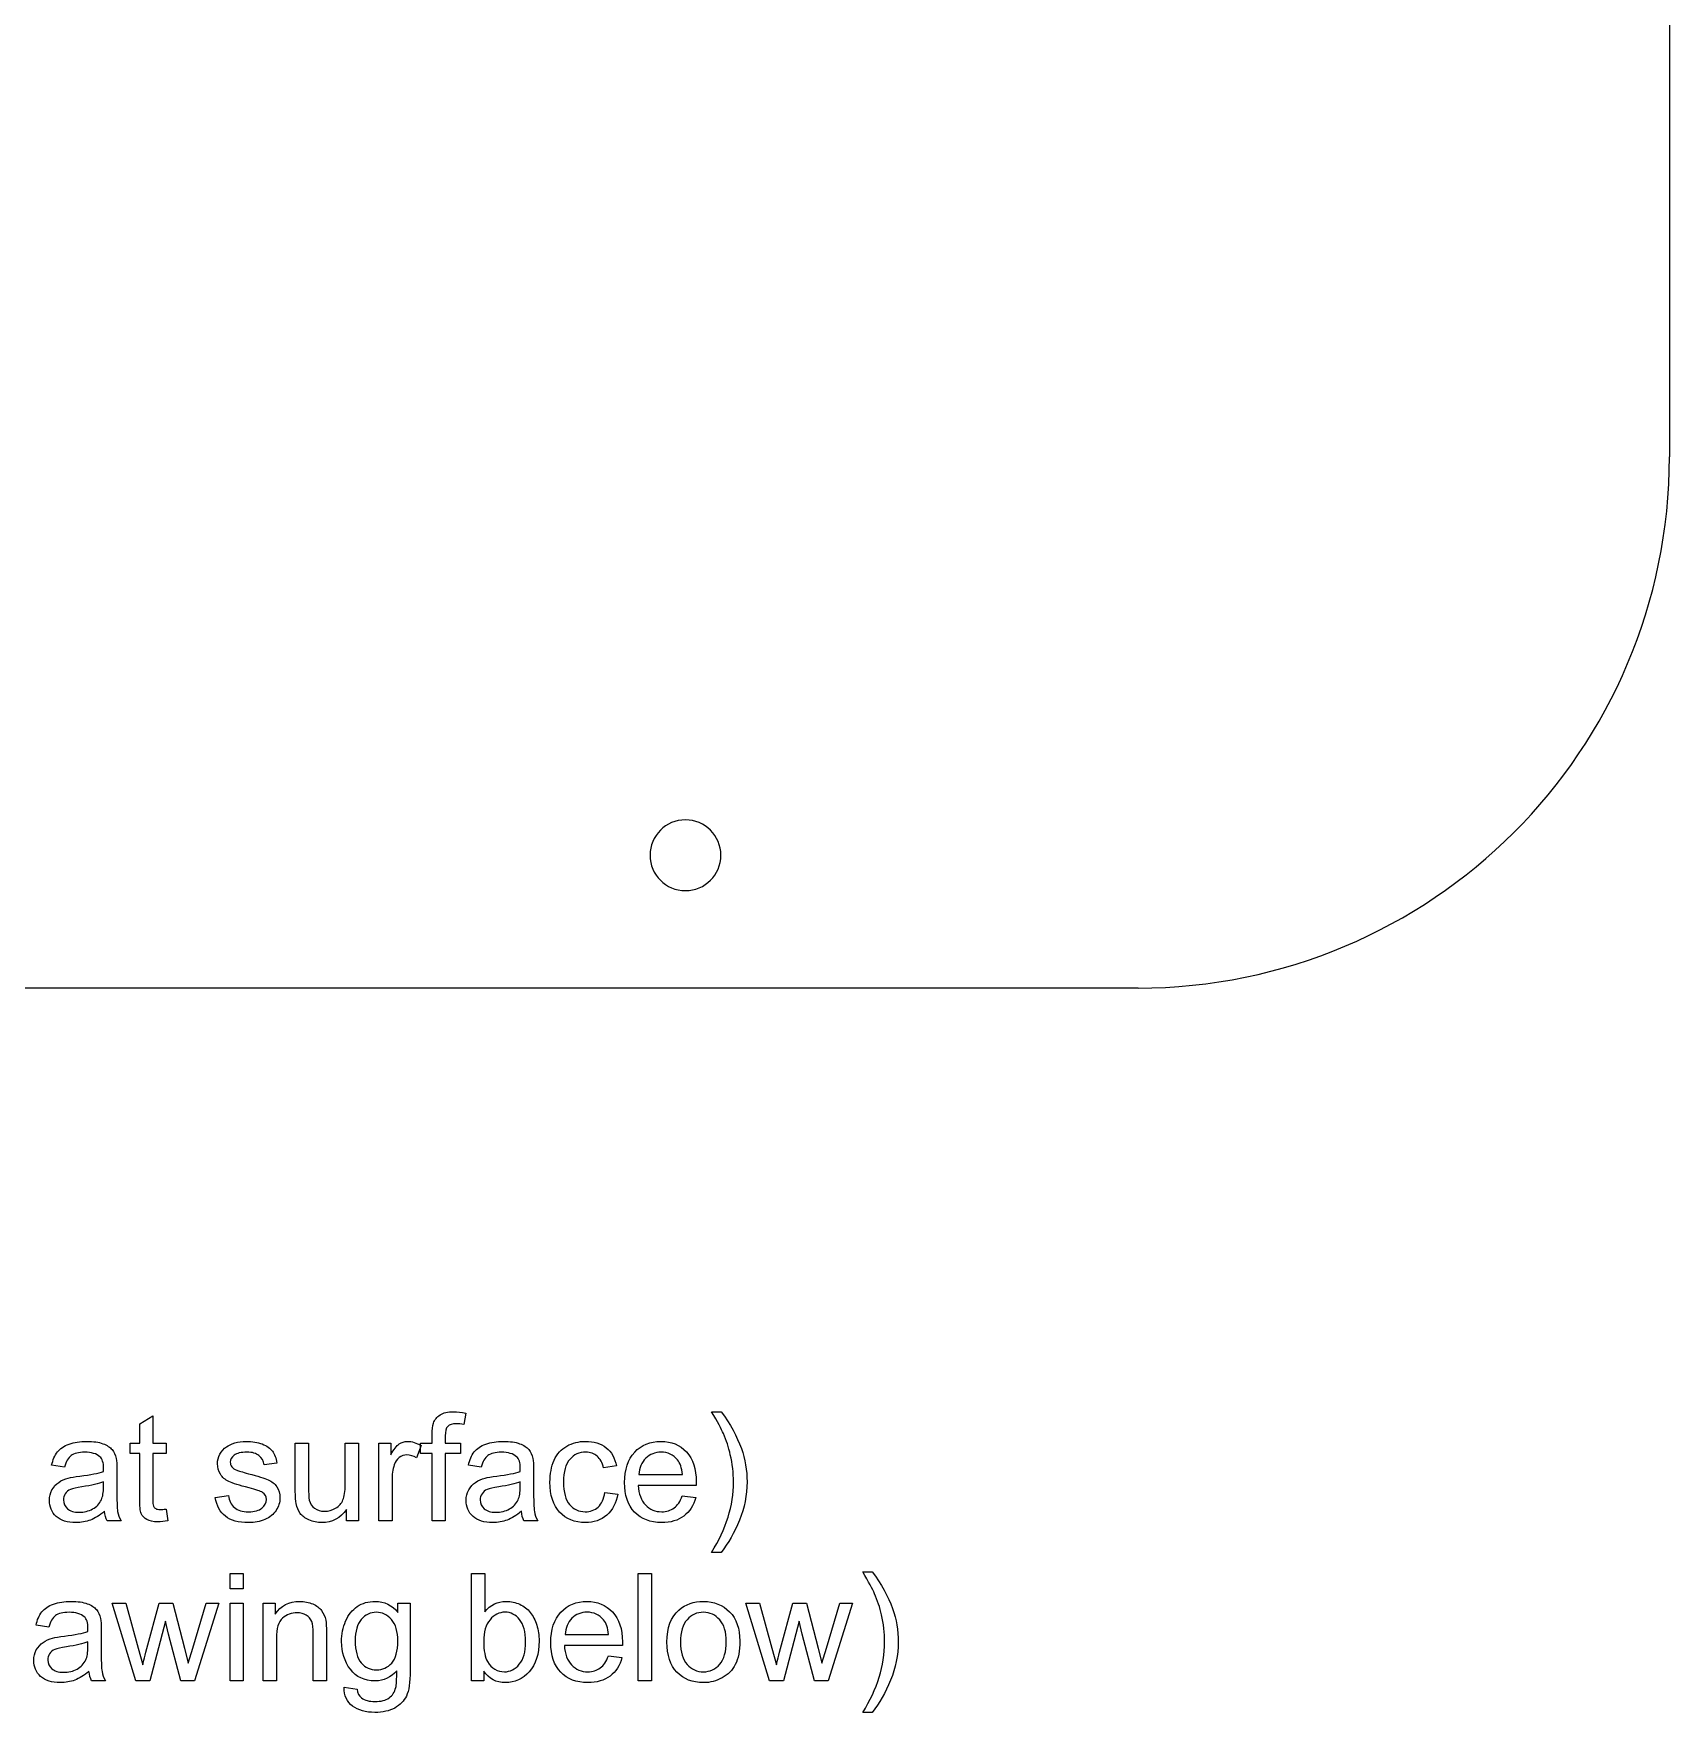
# Model space of a CAD drawing. Header units: millimetres. Extents: x 35 to 175, y 25 to 277.
# Drawn here: x 128.58 to 174.75, y 161.49 to 208.9 of the extents above; entities that cross this region are included whole.
import ezdxf

# ---------------------------------------------------------------- set-up
doc = ezdxf.new("R2010")
doc.units = ezdxf.units.MM
doc.layers.add('Ebene_1', color=7, linetype='CONTINUOUS')

msp = doc.modelspace()

# ---------------------------------------------------------------- linework, layer by layer
at = {"layer": 'Ebene_1', "color": 7}
for points in [[(174.7519, 245.047886), (174.7519, 196.946696)], [(159.751896, 181.947486), (50.252104, 181.947486)], [(131.570855, 167.544998), (131.570855, 168.807971), (131.298003, 168.807971), (131.298003, 169.097359), (131.570855, 169.097359), (131.570855, 169.640993), (131.940858, 169.864235), (131.940858, 169.097359), (132.314995, 169.097359), (132.314995, 168.807971), (131.940858, 168.807971), (131.940858, 167.524326)], [(140.779595, 169.946917), (140.723784, 169.62239)], [(147.71457, 169.984125), (147.981223, 169.984125)], [(139.824614, 166.902142), (139.824614, 168.807971), (139.495951, 168.807971), (139.495951, 169.097359), (139.824614, 169.097359), (139.824614, 169.330935)], [(140.194617, 169.299921), (140.194617, 169.097351), (140.622499, 169.097351), (140.622499, 168.807963), (140.194617, 168.807963), (140.194617, 166.902134), (139.824614, 166.902142)], [(135.963361, 167.737234), (135.963361, 169.097359), (136.335431, 169.097359), (136.335431, 167.87986)], [(137.371016, 167.921201), (137.371016, 169.097359), (137.743086, 169.097359), (137.743086, 166.902142), (137.410291, 166.902142)], [(138.321862, 166.902142), (138.321862, 169.097359), (138.656727, 169.097359), (138.656727, 168.76456)], [(139.514556, 169.027077), (139.386397, 168.681878)], [(129.4501, 168.42143), (129.086298, 168.47104)], [(130.925978, 168.318076), (130.925978, 167.821982)], [(135.446588, 168.530984), (135.082786, 168.481374)], [(141.213726, 168.42143), (140.849924, 168.47104)], [(142.689601, 168.318076), (142.689601, 167.821982)], [(145.029465, 168.452437), (144.667729, 168.396625)], [(130.549727, 167.867459), (130.549727, 168.003883)], [(138.693933, 168.051426), (138.693933, 166.902142), (138.321862, 166.902142)], [(142.31335, 167.867459), (142.31335, 168.003883)], [(147.280439, 167.904665), (145.64333, 167.904665)], [(145.66405, 168.210589), (146.889817, 168.210589)], [(133.706124, 167.557399), (134.074062, 167.615277)], [(144.698736, 167.706227), (145.064604, 167.658687)], [(146.885681, 167.609077), (147.270155, 167.561534)], [(131.043789, 166.902142), (130.655182, 166.902142)], [(132.314995, 167.234938), (132.368737, 166.906278)], [(137.410291, 166.902142), (137.410291, 167.224603)], [(142.807415, 166.902142), (142.418771, 166.902142)], [(147.981223, 166.01124), (147.71457, 166.01124)], [(151.981993, 165.464956), (152.248643, 165.464956)], [(141.287033, 162.382973), (140.941833, 162.382973), (140.941833, 165.413225), (141.313904, 165.413225), (141.313904, 164.332156)], [(131.466443, 162.382973), (130.79465, 164.578186), (131.179121, 164.578186), (131.528453, 163.311081), (131.658678, 162.839792)], [(131.772367, 163.292478), (132.121699, 164.578186), (132.504104, 164.578186), (132.832767, 163.304879), (132.94232, 162.885268), (133.068413, 163.309014), (133.444616, 164.578186), (133.806352, 164.578186), (133.120089, 162.382973), (132.733548, 162.382973), (132.384216, 163.697621), (132.299468, 164.071758), (131.85505, 162.382973), (131.466443, 162.382973)], [(135.058987, 162.382973), (135.058987, 164.578186), (135.393852, 164.578186), (135.393852, 164.266063)], [(138.862372, 164.313603), (138.862372, 164.578186), (139.205505, 164.578186), (139.205505, 162.680629)], [(149.352697, 162.382973), (148.680904, 164.578186), (149.065375, 164.578186), (149.41471, 163.311081), (149.544932, 162.839792)], [(149.658621, 163.292478), (150.007953, 164.578186), (150.390361, 164.578186), (150.719021, 163.304879), (150.828577, 162.885268), (150.954667, 163.309014), (151.33087, 164.578186), (151.692605, 164.578186), (151.006342, 162.382973), (150.619802, 162.382973), (150.27047, 163.697621), (150.185721, 164.071758), (149.741303, 162.382973), (149.352697, 162.382973)], [(129.008763, 163.902261), (128.644961, 163.95187)], [(130.484638, 163.798906), (130.484638, 163.302813)], [(135.431052, 163.581866), (135.431052, 162.382973), (135.058987, 162.382973)], [(136.842853, 163.732761), (136.842853, 162.382973), (136.470782, 162.382973), (136.470782, 163.71829)], [(143.579406, 163.691419), (144.805171, 163.691419)], [(130.108387, 163.348289), (130.108387, 163.484714)], [(145.195796, 163.385495), (143.558687, 163.385495)], [(144.801038, 163.089905), (145.185509, 163.042365)], [(141.287033, 162.657838), (141.287033, 162.382973)], [(130.602449, 162.382973), (130.213842, 162.382973)], [(137.345154, 162.201072), (137.706889, 162.147327)], [(152.248643, 161.49207), (151.981993, 161.49207)]]:
    msp.add_lwpolyline(points, dxfattribs=at)
for points in [[(147.976947, 185.697421)], [(145.66405, 168.210589)], [(133.706124, 167.557399)], [(144.698736, 167.706227)], [(146.885631, 167.609077)], [(130.580768, 167.172928)], [(132.314993, 167.234943)], [(142.344357, 167.172928)], [(147.981223, 166.01124)], [(134.120544, 164.985399), (134.120544, 165.413277), (134.492615, 165.413277), (134.492615, 164.985399)], [(145.644397, 162.382973), (145.644397, 165.413225), (146.016467, 165.413225), (146.016467, 162.38292)], [(134.120544, 162.382973), (134.120544, 164.578186), (134.492615, 164.578186), (134.492615, 162.382973)], [(143.579406, 163.691419)], [(137.653145, 163.519853)], [(141.282905, 163.497117)], [(144.80099, 163.089905)], [(146.454684, 163.480581)], [(146.837089, 163.480581)], [(130.139428, 162.653758)], [(137.345154, 162.201072)], [(152.248643, 161.49207)]]:
    msp.add_lwpolyline(points, close=True, dxfattribs=at)
for points in [[(159.75193, 181.947433), (168.03619, 181.947432), (174.751911, 188.66315), (174.751913, 196.947411)], [(146.976947, 186.69742), (146.424663, 186.69742), (145.976948, 186.249705), (145.976948, 185.697421)], [(147.976947, 185.697421), (147.976947, 186.249705), (147.529232, 186.69742), (146.976947, 186.69742)], [(145.976948, 185.697421), (145.976948, 185.145136), (146.424663, 184.697421), (146.976947, 184.697421)], [(146.976947, 184.697421), (147.529232, 184.697421), (147.976947, 185.145136), (147.976947, 185.697421)], [(139.863888, 169.659598), (139.899716, 169.75606), (139.962417, 169.833919), (140.051991, 169.893175)], [(140.051991, 169.893175), (140.142941, 169.953809), (140.26972, 169.984125), (140.43233, 169.984125)], [(140.43233, 169.984125), (140.537061, 169.984125), (140.652816, 169.971723), (140.779595, 169.946917)], [(148.047369, 169.364008), (147.993625, 169.488031), (147.882692, 169.694737), (147.71457, 169.984125)], [(147.981223, 169.984125), (148.240294, 169.638237), (148.431841, 169.290972), (148.555863, 168.942329)], [(139.824614, 169.330935), (139.824614, 169.478386), (139.837705, 169.58794), (139.863888, 169.659598)], [(140.264896, 169.570706), (140.218044, 169.522474), (140.194617, 169.432213), (140.194617, 169.299921)], [(140.504675, 169.643054), (140.391676, 169.643054), (140.31175, 169.618938), (140.264896, 169.570706)], [(140.723784, 169.62239), (140.646614, 169.636166), (140.573578, 169.643054), (140.504675, 169.643054)], [(148.243737, 168.768696), (148.196885, 168.975401), (148.131429, 169.173838), (148.047369, 169.364008)], [(129.086298, 168.47104), (129.119371, 168.626757), (129.173804, 168.752158), (129.249596, 168.847243)], [(129.249596, 168.847243), (129.325389, 168.943706), (129.434943, 169.017431), (129.578259, 169.068418)], [(129.578259, 169.068418), (129.721575, 169.120785), (129.887628, 169.146968), (130.076419, 169.146968)], [(130.022677, 168.838974), (129.847666, 168.838974), (129.71813, 168.807969), (129.63407, 168.745957)], [(130.446423, 168.712885), (130.351339, 168.796944), (130.21009, 168.838974), (130.022677, 168.838974)], [(130.076419, 169.146968), (130.263832, 169.146968), (130.416105, 169.124919), (130.533238, 169.080822)], [(130.533238, 169.080822), (130.650373, 169.036725), (130.736501, 168.980914), (130.791622, 168.913388)], [(130.791622, 168.913388), (130.846744, 168.847243), (130.885329, 168.763183), (130.907377, 168.661209)], [(133.768137, 168.514447), (133.768137, 168.612288), (133.790186, 168.70255), (133.834283, 168.785232)], [(133.834283, 168.785232), (133.879758, 168.869292), (133.94108, 168.938883), (134.01825, 168.994004)], [(134.01825, 168.994004), (134.076127, 169.036724), (134.154675, 169.072553), (134.253894, 169.101491)], [(134.603228, 168.841043), (134.432351, 168.841043), (134.310394, 168.812793), (134.237357, 168.756292)], [(134.253894, 169.101491), (134.354492, 169.131809), (134.461979, 169.146968), (134.576354, 169.146968)], [(134.576354, 169.146968), (134.748611, 169.146968), (134.899506, 169.122163), (135.029041, 169.072554)], [(134.93809, 168.745957), (134.859542, 168.809348), (134.747922, 168.841043), (134.603228, 168.841043)], [(135.029041, 169.072554), (135.159955, 169.022944), (135.256417, 168.95542), (135.318429, 168.869981)], [(135.318429, 168.869981), (135.38044, 168.785921), (135.42316, 168.672922), (135.446588, 168.530984)], [(138.656727, 168.76456), (138.742164, 168.92028), (138.820712, 169.022944), (138.89237, 169.072554)], [(138.89237, 169.072554), (138.965407, 169.122163), (139.045334, 169.146968), (139.132149, 169.146968)], [(139.132149, 169.146968), (139.257551, 169.146968), (139.38502, 169.107004), (139.514556, 169.027077)], [(140.849924, 168.47104), (140.882997, 168.626757), (140.93743, 168.752158), (141.013222, 168.847243)], [(141.013222, 168.847243), (141.089015, 168.943706), (141.198569, 169.017431), (141.341885, 169.068418)], [(141.341885, 169.068418), (141.485201, 169.120785), (141.651255, 169.146968), (141.840045, 169.146968)], [(141.786301, 168.838974), (141.611291, 168.838974), (141.481755, 168.807969), (141.397694, 168.745957)], [(142.210049, 168.712885), (142.114963, 168.796944), (141.973714, 168.838974), (141.786301, 168.838974)], [(141.840045, 169.146968), (142.027459, 169.146968), (142.179732, 169.124919), (142.296864, 169.080822)], [(142.296864, 169.080822), (142.413997, 169.036725), (142.500124, 168.980914), (142.555246, 168.913388)], [(142.555246, 168.913388), (142.610367, 168.847243), (142.648952, 168.763183), (142.671001, 168.661209)], [(143.270399, 168.613666), (143.348946, 168.791432), (143.468146, 168.924413), (143.627999, 169.012607)], [(143.627999, 169.012607), (143.789229, 169.102181), (143.96424, 169.146968), (144.153033, 169.146968)], [(144.1675, 168.841043), (143.980087, 168.841043), (143.827814, 168.773519), (143.710681, 168.638471)], [(144.153033, 169.146968), (144.391433, 169.146968), (144.586425, 169.086334), (144.738008, 168.965067)], [(144.483762, 168.729421), (144.396945, 168.803836), (144.291525, 168.841043), (144.1675, 168.841043)], [(144.738008, 168.965067), (144.889593, 168.845177), (144.986745, 168.6743), (145.029465, 168.452437)], [(145.258906, 167.981148), (145.258906, 168.350462), (145.353992, 168.637094), (145.544162, 168.841043)], [(145.544162, 168.841043), (145.73433, 169.044993), (145.980998, 169.146968), (146.284167, 169.146968)], [(146.288302, 168.841043), (146.117426, 168.841043), (145.973421, 168.783855), (145.856288, 168.669477)], [(146.284167, 169.146968), (146.57769, 169.146968), (146.817469, 169.047059), (147.003503, 168.847243)], [(146.749257, 168.626069), (146.630745, 168.769385), (146.477093, 168.841043), (146.288302, 168.841043)], [(147.003503, 168.847243), (147.189538, 168.647428), (147.282556, 168.366308), (147.282556, 168.003883)], [(148.555863, 168.942329), (148.661972, 168.641915), (148.715026, 168.327723), (148.715026, 167.99975)], [(129.63407, 168.745957), (129.551388, 168.685324), (129.490065, 168.577148), (129.4501, 168.42143)], [(130.551844, 168.39249), (130.551844, 168.544075), (130.516703, 168.650873), (130.446423, 168.712885)], [(130.549727, 168.29534), (130.551138, 168.346327), (130.551844, 168.378711), (130.551844, 168.39249)], [(130.907377, 168.661209), (130.919778, 168.597818), (130.925978, 168.483441), (130.925978, 168.318076)], [(133.84875, 168.218857), (133.795008, 168.308431), (133.768137, 168.406961), (133.768137, 168.514447)], [(134.237357, 168.756292), (134.164322, 168.699793), (134.127804, 168.633647), (134.127804, 168.557855)], [(134.127804, 168.557855), (134.127804, 168.509625), (134.142963, 168.466217), (134.17328, 168.427632)], [(134.17328, 168.427632), (134.203596, 168.387668), (134.251138, 168.354595), (134.315907, 168.328413)], [(134.315907, 168.328413), (134.353114, 168.314637), (134.462668, 168.282942), (134.644569, 168.233327)], [(135.082786, 168.481374), (135.066258, 168.594374), (135.018026, 168.682569), (134.93809, 168.745957)], [(138.755946, 168.48551), (138.714604, 168.353218), (138.693933, 168.208523), (138.693933, 168.051426)], [(138.894439, 168.68808), (138.829671, 168.639848), (138.783506, 168.572325), (138.755946, 168.48551)], [(139.113546, 168.762494), (139.032241, 168.762494), (138.959206, 168.737689), (138.894439, 168.68808)], [(139.386397, 168.681878), (139.295448, 168.735622), (139.204497, 168.762494), (139.113546, 168.762494)], [(141.397694, 168.745957), (141.315011, 168.685324), (141.253689, 168.577148), (141.213726, 168.42143)], [(142.315467, 168.39249), (142.315467, 168.544075), (142.280328, 168.650873), (142.210049, 168.712885)], [(142.31335, 168.29534), (142.314762, 168.346327), (142.315467, 168.378711), (142.315467, 168.39249)], [(142.671001, 168.661209), (142.683401, 168.597818), (142.689601, 168.483441), (142.689601, 168.318076)], [(143.152577, 167.991482), (143.152577, 168.228505), (143.191851, 168.435899), (143.270399, 168.613666)], [(143.710681, 168.638471), (143.593548, 168.504801), (143.534982, 168.292583), (143.534982, 168.001817)], [(144.667729, 168.396625), (144.633279, 168.544076), (144.571956, 168.655008), (144.483762, 168.729421)], [(145.856288, 168.669477), (145.740533, 168.555099), (145.676453, 168.402137), (145.66405, 168.210589)], [(146.889817, 168.210589), (146.873289, 168.395247), (146.826436, 168.53374), (146.749257, 168.626069)], [(148.332621, 167.997684), (148.332621, 168.256755), (148.302993, 168.513759), (148.243737, 168.768696)], [(129.094519, 167.774442), (129.144128, 167.864014), (129.208207, 167.935672), (129.286757, 167.989416)], [(129.286757, 167.989416), (129.366682, 168.043158), (129.456254, 168.083809), (129.555473, 168.11137)], [(129.555473, 168.11137), (129.628509, 168.130664), (129.738752, 168.149267), (129.886202, 168.167181)], [(129.942013, 167.863323), (129.789051, 167.841275), (129.680875, 167.81647), (129.617486, 167.788909)], [(129.886202, 168.167181), (130.186615, 168.203011), (130.40779, 168.245731), (130.549727, 168.29534)], [(130.549727, 168.003883), (130.41468, 167.948762), (130.212109, 167.901908), (129.942013, 167.863323)], [(130.489783, 167.495389), (130.529746, 167.579448), (130.549727, 167.703472), (130.549727, 167.867459)], [(134.088529, 168.010085), (133.983798, 168.061072), (133.903872, 168.130663), (133.84875, 168.218857)], [(134.65697, 167.83232), (134.38412, 167.901221), (134.194639, 167.960476), (134.088529, 168.010085)], [(134.644569, 168.233327), (134.907773, 168.163047), (135.091052, 168.105169), (135.194405, 168.059694)], [(135.037309, 167.706227), (134.986322, 167.7393), (134.859542, 167.781331), (134.65697, 167.83232)], [(135.194405, 168.059694), (135.299136, 168.015597), (135.38113, 167.95083), (135.440386, 167.865392)], [(135.440386, 167.865392), (135.499642, 167.779953), (135.52927, 167.673844), (135.52927, 167.547064)], [(136.335431, 167.87986), (136.335431, 167.685557), (136.343007, 167.554644), (136.358159, 167.48712)], [(137.309006, 167.491253), (137.350346, 167.590472), (137.371016, 167.733788), (137.371016, 167.921201)], [(140.858142, 167.774442), (140.907752, 167.864014), (140.97183, 167.935672), (141.050378, 167.989416)], [(141.050378, 167.989416), (141.130305, 168.043158), (141.219878, 168.083809), (141.319097, 168.11137)], [(141.319097, 168.11137), (141.392132, 168.130664), (141.502375, 168.149267), (141.649826, 168.167181)], [(141.705637, 167.863323), (141.552674, 167.841275), (141.444498, 167.81647), (141.381107, 167.788909)], [(141.649826, 168.167181), (141.950237, 168.203011), (142.171412, 168.245731), (142.31335, 168.29534)], [(142.31335, 168.003883), (142.178304, 167.948762), (141.975732, 167.901908), (141.705637, 167.863323)], [(142.253406, 167.495389), (142.293369, 167.579448), (142.31335, 167.703472), (142.31335, 167.867459)], [(143.425429, 167.146056), (143.243528, 167.343115), (143.152577, 167.624923), (143.152577, 167.991482)], [(143.534982, 168.001817), (143.534982, 167.706918), (143.591481, 167.492632), (143.704479, 167.358961)], [(145.540026, 167.148123), (145.352613, 167.34656), (145.258906, 167.624235), (145.258906, 167.981148)], [(145.64333, 167.904665), (145.657106, 167.663509), (145.725319, 167.478852), (145.847969, 167.350693)], [(147.282556, 168.003883), (147.282556, 167.981835), (147.281851, 167.948762), (147.280439, 167.904665)], [(147.71457, 166.01124), (148.126604, 166.672698), (148.332621, 167.334846), (148.332621, 167.997684)], [(148.715026, 167.99975), (148.715026, 167.627679), (148.643368, 167.268011), (148.500052, 166.920745)], [(129.022174, 167.480918), (129.022174, 167.588406), (129.046289, 167.686247), (129.094519, 167.774442)], [(129.216476, 167.028232), (129.086941, 167.146744), (129.022174, 167.29764), (129.022174, 167.480918)], [(129.470724, 167.666955), (129.436274, 167.614589), (129.419049, 167.556021), (129.419049, 167.491253)], [(129.419049, 167.491253), (129.419049, 167.392034), (129.456255, 167.309352), (129.530668, 167.243206)], [(129.617486, 167.788909), (129.554095, 167.761349), (129.505175, 167.720697), (129.470724, 167.666955)], [(130.243802, 167.237007), (130.355425, 167.300396), (130.437418, 167.386523), (130.489783, 167.495389)], [(130.925978, 167.821982), (130.925978, 167.476096), (130.933554, 167.256988), (130.948705, 167.164659)], [(131.616328, 167.104715), (131.586013, 167.174994), (131.570855, 167.321755), (131.570855, 167.544998)], [(131.940858, 167.524326), (131.940858, 167.418217), (131.947059, 167.350005), (131.959459, 167.319689)], [(133.991379, 167.030301), (133.842551, 167.148812), (133.747466, 167.324511), (133.706124, 167.557399)], [(134.074062, 167.615277), (134.094731, 167.467828), (134.151919, 167.354829), (134.245625, 167.276279)], [(135.022839, 167.261812), (135.105521, 167.33209), (135.146862, 167.414083), (135.146862, 167.50779)], [(135.146862, 167.50779), (135.146862, 167.591851), (135.110345, 167.657997), (135.037309, 167.706227)], [(135.52927, 167.547064), (135.52927, 167.423042), (135.492751, 167.305909), (135.419714, 167.195666)], [(135.986089, 167.389968), (135.970937, 167.463004), (135.963361, 167.578759), (135.963361, 167.737234)], [(136.099778, 167.112984), (136.046034, 167.188774), (136.008137, 167.281102), (135.986089, 167.389968)], [(136.358159, 167.48712), (136.381585, 167.389279), (136.431195, 167.312109), (136.506987, 167.25561)], [(137.1023, 167.257676), (137.200141, 167.315555), (137.269043, 167.393414), (137.309006, 167.491253)], [(140.785795, 167.480918), (140.785795, 167.588406), (140.80991, 167.686247), (140.858142, 167.774442)], [(140.980099, 167.028232), (140.850563, 167.146744), (140.785795, 167.29764), (140.785795, 167.480918)], [(141.234348, 167.666955), (141.199896, 167.614589), (141.18267, 167.556021), (141.18267, 167.491253)], [(141.18267, 167.491253), (141.18267, 167.392034), (141.219877, 167.309352), (141.294292, 167.243206)], [(141.381107, 167.788909), (141.317718, 167.761349), (141.268798, 167.720697), (141.234348, 167.666955)], [(142.007426, 167.237007), (142.119047, 167.300396), (142.20104, 167.386523), (142.253406, 167.495389)], [(142.689601, 167.821982), (142.689601, 167.476096), (142.697177, 167.256988), (142.712329, 167.164659)], [(143.704479, 167.358961), (143.817479, 167.225292), (143.96493, 167.158458), (144.146831, 167.158458)], [(144.512699, 167.292816), (144.610541, 167.382389), (144.672553, 167.520193), (144.698736, 167.706227)], [(145.064604, 167.658687), (145.024642, 167.406505), (144.921978, 167.208757), (144.756614, 167.065441)], [(146.656187, 167.265944), (146.75265, 167.337602), (146.829132, 167.45198), (146.885631, 167.609077)], [(147.270155, 167.561534), (147.209521, 167.336914), (147.097211, 167.162592), (146.933224, 167.03857)], [(129.772513, 166.852533), (129.531358, 166.852533), (129.346012, 166.911099), (129.216476, 167.028232)], [(129.530668, 167.243206), (129.606461, 167.17706), (129.716704, 167.143987), (129.861398, 167.143987)], [(130.181792, 166.924881), (130.055013, 166.876649), (129.918586, 166.852533), (129.772513, 166.852533)], [(129.861398, 167.143987), (130.004713, 167.143987), (130.132182, 167.174994), (130.243802, 167.237007)], [(130.580733, 167.172928), (130.44293, 167.055795), (130.309949, 166.973112), (130.181792, 166.924881)], [(130.655182, 166.902142), (130.616597, 166.979313), (130.591792, 167.069574), (130.580768, 167.172928)], [(130.948705, 167.164659), (130.965233, 167.073708), (130.996927, 166.986202), (131.043789, 166.902142)], [(131.773425, 166.937282), (131.699012, 166.980001), (131.646646, 167.035813), (131.616328, 167.104715)], [(132.087618, 166.873205), (131.952571, 166.873205), (131.84784, 166.894564), (131.773425, 166.937282)], [(131.959459, 167.319689), (131.973235, 167.289372), (131.994594, 167.265256), (132.023538, 167.247342)], [(132.023538, 167.247342), (132.053854, 167.229428), (132.096573, 167.220471), (132.151694, 167.220471)], [(132.368737, 166.906278), (132.264006, 166.884229), (132.1703, 166.873205), (132.087618, 166.873205)], [(132.151694, 167.220471), (132.193036, 167.220471), (132.247469, 167.225295), (132.314993, 167.234943)], [(134.644569, 166.852533), (134.359315, 166.852533), (134.141585, 166.911789), (133.991379, 167.030301)], [(134.245625, 167.276279), (134.340711, 167.197731), (134.473003, 167.158458), (134.6425, 167.158458)], [(134.6425, 167.158458), (134.813377, 167.158458), (134.940157, 167.192909), (135.022839, 167.261812)], [(135.10759, 166.941417), (134.971164, 166.882161), (134.816824, 166.852533), (134.644569, 166.852533)], [(135.419714, 167.195666), (135.348056, 167.0868), (135.244015, 167.002051), (135.10759, 166.941417)], [(136.349891, 166.926947), (136.23827, 166.976556), (136.154899, 167.038569), (136.099778, 167.112984)], [(136.713693, 166.852533), (136.584157, 166.852533), (136.462889, 166.877338), (136.349891, 166.926947)], [(136.506987, 167.25561), (136.58278, 167.200488), (136.676486, 167.172928), (136.788107, 167.172928)], [(137.410291, 167.224603), (137.239414, 166.976556), (137.007215, 166.852533), (136.713693, 166.852533)], [(136.788107, 167.172928), (136.899728, 167.172928), (137.004459, 167.201177), (137.1023, 167.257676)], [(141.536137, 166.852533), (141.29498, 166.852533), (141.109634, 166.911099), (140.980099, 167.028232)], [(141.294292, 167.243206), (141.370084, 167.17706), (141.480328, 167.143987), (141.625021, 167.143987)], [(141.945416, 166.924881), (141.818636, 166.876649), (141.68221, 166.852533), (141.536137, 166.852533)], [(141.625021, 167.143987), (141.768337, 167.143987), (141.895805, 167.174994), (142.007426, 167.237007)], [(142.344357, 167.172928), (142.206553, 167.055795), (142.073573, 166.973112), (141.945416, 166.924881)], [(142.418771, 166.902142), (142.380186, 166.979313), (142.355381, 167.069574), (142.344357, 167.172928)], [(142.712329, 167.164659), (142.728857, 167.073708), (142.760552, 166.986202), (142.807415, 166.902142)], [(144.150964, 166.852533), (143.850552, 166.852533), (143.608707, 166.950374), (143.425429, 167.146056)], [(144.146831, 167.158458), (144.292902, 167.158458), (144.414858, 167.203244), (144.512699, 167.292816)], [(144.756614, 167.065441), (144.592627, 166.923502), (144.390743, 166.852533), (144.150964, 166.852533)], [(146.304839, 166.852533), (145.983756, 166.852533), (145.728819, 166.951063), (145.540026, 167.148123)], [(145.847969, 167.350693), (145.970614, 167.222536), (146.123576, 167.158458), (146.306855, 167.158458)], [(146.933224, 167.03857), (146.769237, 166.914545), (146.559775, 166.852533), (146.304839, 166.852533)], [(146.306855, 167.158458), (146.443281, 167.158458), (146.559725, 167.194287), (146.656187, 167.265944)], [(148.500052, 166.920745), (148.358116, 166.57348), (148.185172, 166.270311), (147.981223, 166.01124)], [(152.314789, 164.844839), (152.261047, 164.968861), (152.150115, 165.175567), (151.981993, 165.464956)], [(152.248643, 165.464956), (152.507714, 165.119068), (152.699262, 164.771802), (152.823286, 164.423159)], [(128.808256, 164.328073), (128.884049, 164.424537), (128.993603, 164.498262), (129.136919, 164.549249)], [(129.136919, 164.549249), (129.280235, 164.601613), (129.446288, 164.627796), (129.635079, 164.627796)], [(129.635079, 164.627796), (129.822492, 164.627796), (129.974766, 164.605747), (130.091901, 164.56165)], [(130.091901, 164.56165), (130.209033, 164.517553), (130.295161, 164.461742), (130.350282, 164.394219)], [(135.393852, 164.266063), (135.555082, 164.507218), (135.78797, 164.627796), (136.092516, 164.627796)], [(136.092516, 164.627796), (136.224807, 164.627796), (136.346075, 164.603681), (136.456318, 164.555451)], [(136.456318, 164.555451), (136.56794, 164.508596), (136.651312, 164.446584), (136.706434, 164.369414)], [(137.713089, 164.483103), (137.857784, 164.579565), (138.027283, 164.627796), (138.221586, 164.627796)], [(138.221586, 164.627796), (138.480657, 164.627796), (138.694253, 164.523065), (138.862372, 164.313603)], [(141.313904, 164.332156), (141.470999, 164.529214), (141.671504, 164.627743), (141.915418, 164.627743)], [(141.915418, 164.627743), (142.050465, 164.627743), (142.177933, 164.600182), (142.297823, 164.54506)], [(142.297823, 164.54506), (142.41909, 164.491318), (142.518309, 164.414838), (142.595479, 164.315619)], [(143.459516, 164.321871), (143.649686, 164.525821), (143.896355, 164.627796), (144.199523, 164.627796)], [(144.199523, 164.627796), (144.493045, 164.627796), (144.732824, 164.527888), (144.918859, 164.328073)], [(146.793681, 164.383884), (146.982472, 164.546492), (147.212604, 164.627796), (147.484077, 164.627796)], [(147.484077, 164.627796), (147.785868, 164.627796), (148.032537, 164.528577), (148.224085, 164.330139)], [(152.51116, 164.249526), (152.464308, 164.456231), (152.398851, 164.654669), (152.314789, 164.844839)], [(128.644961, 163.95187), (128.678033, 164.107588), (128.732465, 164.232989), (128.808256, 164.328073)], [(129.19273, 164.226788), (129.110048, 164.166154), (129.048725, 164.057978), (129.008763, 163.902261)], [(129.581337, 164.319805), (129.406326, 164.319805), (129.27679, 164.288799), (129.19273, 164.226788)], [(130.005083, 164.193715), (129.909999, 164.277775), (129.76875, 164.319805), (129.581337, 164.319805)], [(130.110503, 163.87332), (130.110503, 164.024906), (130.075363, 164.131704), (130.005083, 164.193715)], [(130.350282, 164.394219), (130.405404, 164.328073), (130.443989, 164.244013), (130.466037, 164.142039)], [(130.466037, 164.142039), (130.478437, 164.078649), (130.484638, 163.964271), (130.484638, 163.798906)], [(135.602618, 164.15444), (135.488241, 164.053844), (135.431052, 163.862986), (135.431052, 163.581866)], [(136.013963, 164.305335), (135.855489, 164.305335), (135.718374, 164.255037), (135.602618, 164.15444)], [(136.272345, 164.237123), (136.199309, 164.282597), (136.113182, 164.305335), (136.013963, 164.305335)], [(136.427375, 164.057288), (136.398437, 164.13308), (136.34676, 164.193025), (136.272345, 164.237123)], [(136.470782, 163.71829), (136.470782, 163.869876), (136.456313, 163.982875), (136.427375, 164.057288)], [(136.706434, 164.369414), (136.761555, 164.292244), (136.80014, 164.200605), (136.822189, 164.094496)], [(136.822189, 164.094496), (136.835965, 164.025593), (136.842853, 163.905015), (136.842853, 163.732761)], [(137.27074, 163.492982), (137.27074, 163.702444), (137.308636, 163.895369), (137.384428, 164.071758)], [(137.384428, 164.071758), (137.460219, 164.249524), (137.569773, 164.386639), (137.713089, 164.483103)], [(137.826777, 164.117235), (137.711022, 163.983563), (137.653145, 163.784436), (137.653145, 163.519853)], [(138.248457, 164.319805), (138.083092, 164.319805), (137.942533, 164.252281), (137.826777, 164.117235)], [(138.678405, 164.115165), (138.559895, 164.251592), (138.416579, 164.319805), (138.248457, 164.319805)], [(138.85824, 163.507452), (138.85824, 163.77617), (138.798295, 163.978741), (138.678405, 164.115165)], [(141.460673, 164.108966), (141.342161, 163.968406), (141.282905, 163.764456), (141.282905, 163.497117)], [(141.882353, 164.321871), (141.719744, 164.321871), (141.579184, 164.250903), (141.460673, 164.108966)], [(142.293695, 164.117235), (142.180697, 164.253659), (142.043583, 164.321871), (141.882353, 164.321871)], [(142.465262, 163.482647), (142.465262, 163.769279), (142.408073, 163.980808), (142.293695, 164.117235)], [(142.595479, 164.315619), (142.674027, 164.217778), (142.735349, 164.099267), (142.779447, 163.960085)], [(143.174263, 163.461975), (143.174263, 163.83129), (143.269347, 164.117922), (143.459516, 164.321871)], [(143.771642, 164.150307), (143.655887, 164.03593), (143.591808, 163.882967), (143.579406, 163.691419)], [(144.203656, 164.321871), (144.03278, 164.321871), (143.888775, 164.264683), (143.771642, 164.150307)], [(144.664611, 164.106897), (144.5461, 164.250213), (144.392449, 164.321871), (144.203656, 164.321871)], [(144.805171, 163.691419), (144.788643, 163.876077), (144.74179, 164.01457), (144.664611, 164.106897)], [(144.918859, 164.328073), (145.104895, 164.128258), (145.197913, 163.847138), (145.197913, 163.484714)], [(146.454684, 163.480581), (146.454684, 163.887101), (146.567683, 164.188202), (146.793681, 164.383884)], [(147.021056, 164.111033), (146.898411, 163.971851), (146.837089, 163.761701), (146.837089, 163.480581)], [(147.484077, 164.319805), (147.298041, 164.319805), (147.143701, 164.250214), (147.021056, 164.111033)], [(147.942965, 164.108966), (147.820318, 164.249525), (147.667355, 164.319805), (147.484077, 164.319805)], [(148.128999, 163.492982), (148.128999, 163.764455), (148.066987, 163.969783), (147.942965, 164.108966)], [(148.224085, 164.330139), (148.415631, 164.133081), (148.511404, 163.86023), (148.511404, 163.511585)], [(152.600044, 163.478512), (152.600044, 163.737583), (152.570416, 163.994588), (152.51116, 164.249526)], [(152.823286, 164.423159), (152.929395, 164.122746), (152.982449, 163.808553), (152.982449, 163.480581)], [(128.845414, 163.470244), (128.92534, 163.523988), (129.014912, 163.56464), (129.11413, 163.592201)], [(129.11413, 163.592201), (129.187168, 163.611494), (129.297411, 163.630098), (129.444859, 163.648012)], [(129.444859, 163.648012), (129.745273, 163.68384), (129.966448, 163.726559), (130.108387, 163.776168)], [(130.108387, 163.776168), (130.109798, 163.827157), (130.110503, 163.859541), (130.110503, 163.87332)], [(142.779447, 163.960085), (142.823544, 163.820902), (142.845592, 163.672074), (142.845592, 163.513601)], [(128.580831, 162.961749), (128.580831, 163.069235), (128.604947, 163.167075), (128.653179, 163.25527)], [(128.653179, 163.25527), (128.702788, 163.344843), (128.766866, 163.416501), (128.845414, 163.470244)], [(129.029382, 163.147783), (128.994931, 163.095418), (128.977706, 163.036852), (128.977706, 162.972083)], [(129.176143, 163.26974), (129.112753, 163.242179), (129.063832, 163.201527), (129.029382, 163.147783)], [(129.500671, 163.344154), (129.347708, 163.322105), (129.239532, 163.2973), (129.176143, 163.26974)], [(130.108387, 163.484714), (129.973338, 163.429592), (129.770766, 163.382739), (129.500671, 163.344154)], [(130.04844, 162.976219), (130.088405, 163.060279), (130.108387, 163.184302), (130.108387, 163.348289)], [(130.484638, 163.302813), (130.484638, 162.956925), (130.492213, 162.737817), (130.507365, 162.64549)], [(131.658678, 162.839792), (131.664182, 162.863218), (131.702078, 163.014113), (131.772367, 163.292478)], [(137.518786, 162.709567), (137.353422, 162.927297), (137.27074, 163.188436), (137.27074, 163.492982)], [(137.653145, 163.519853), (137.653145, 163.231843), (137.710333, 163.021693), (137.824711, 162.889401)], [(138.684607, 162.887335), (138.800362, 163.019626), (138.85824, 163.226332), (138.85824, 163.507452)], [(141.282905, 163.497117), (141.282905, 163.233912), (141.318734, 163.043742), (141.390392, 162.92661)], [(142.287496, 162.850126), (142.406007, 162.992065), (142.465262, 163.202905), (142.465262, 163.482647)], [(142.845592, 163.513601), (142.845592, 163.137395), (142.752575, 162.846629), (142.566539, 162.641301)], [(143.455383, 162.628953), (143.26797, 162.827391), (143.174263, 163.105065), (143.174263, 163.461975)], [(143.558687, 163.385495), (143.572463, 163.144338), (143.640676, 162.959681), (143.763326, 162.831524)], [(144.571546, 162.746775), (144.668008, 162.818433), (144.744489, 162.93281), (144.80099, 163.089905)], [(145.197913, 163.484714), (145.197913, 163.462665), (145.197207, 163.429592), (145.195796, 163.385495)], [(146.73787, 162.628953), (146.549079, 162.826011), (146.454684, 163.109887), (146.454684, 163.480581)], [(146.837089, 163.480581), (146.837089, 163.199461), (146.898411, 162.988621), (147.021056, 162.84806)], [(147.945031, 162.850126), (148.067676, 162.990687), (148.128999, 163.204972), (148.128999, 163.492982)], [(148.511404, 163.511585), (148.511404, 163.229087), (148.468685, 163.006535), (148.383247, 162.843927)], [(149.544932, 162.839792), (149.550436, 162.863218), (149.588332, 163.014113), (149.658621, 163.292478)], [(151.981993, 161.49207), (152.394027, 162.153529), (152.600044, 162.815676), (152.600044, 163.478512)], [(152.982449, 163.480581), (152.982449, 163.10851), (152.910791, 162.748841), (152.767475, 162.401576)], [(128.775133, 162.509063), (128.645598, 162.627575), (128.580831, 162.77847), (128.580831, 162.961749)], [(128.977706, 162.972083), (128.977706, 162.872865), (129.014912, 162.790182), (129.089326, 162.724037)], [(129.089326, 162.724037), (129.165118, 162.657891), (129.275361, 162.624818), (129.420055, 162.624818)], [(129.420055, 162.624818), (129.563371, 162.624818), (129.69084, 162.655823), (129.802462, 162.717835)], [(130.139391, 162.653758), (130.001587, 162.536623), (129.868606, 162.453941), (129.740449, 162.405711)], [(129.802462, 162.717835), (129.914083, 162.781225), (129.996076, 162.867353), (130.04844, 162.976219)], [(130.213842, 162.382973), (130.175257, 162.460143), (130.150452, 162.550405), (130.139428, 162.653758)], [(130.507365, 162.64549), (130.523893, 162.554538), (130.555587, 162.467033), (130.602449, 162.382973)], [(138.21952, 162.382973), (137.917729, 162.382973), (137.684151, 162.491837), (137.518786, 162.709567)], [(137.824711, 162.889401), (137.939089, 162.75711), (138.082405, 162.690964), (138.254659, 162.690964)], [(138.827233, 162.670294), (138.664625, 162.478747), (138.462054, 162.382973), (138.21952, 162.382973)], [(138.254659, 162.690964), (138.425536, 162.690964), (138.568852, 162.756421), (138.684607, 162.887335)], [(138.800362, 162.192804), (138.819654, 162.268596), (138.828611, 162.42776), (138.827233, 162.670294)], [(139.205505, 162.680629), (139.205505, 162.338876), (139.170365, 162.09703), (139.100085, 161.955091)], [(141.896812, 162.333311), (141.637741, 162.333311), (141.434481, 162.441486), (141.287033, 162.657838)], [(141.390392, 162.92661), (141.507525, 162.735062), (141.666, 162.639288), (141.865816, 162.639288)], [(141.865816, 162.639288), (142.028424, 162.639288), (142.168984, 162.709567), (142.287496, 162.850126)], [(142.566539, 162.641301), (142.380505, 162.435974), (142.157263, 162.333311), (141.896812, 162.333311)], [(144.220193, 162.333363), (143.89911, 162.333363), (143.644174, 162.431893), (143.455383, 162.628953)], [(143.763326, 162.831524), (143.885971, 162.703366), (144.038934, 162.639288), (144.222214, 162.639288)], [(144.222214, 162.639288), (144.358639, 162.639288), (144.475083, 162.675117), (144.571546, 162.746775)], [(145.185509, 163.042365), (145.124875, 162.817744), (145.012565, 162.643422), (144.848578, 162.519397)], [(147.484077, 162.333363), (147.176774, 162.333363), (146.928038, 162.431893), (146.73787, 162.628953)], [(147.021056, 162.84806), (147.143701, 162.708879), (147.298041, 162.639288), (147.484077, 162.639288)], [(147.484077, 162.639288), (147.668735, 162.639288), (147.822386, 162.709567), (147.945031, 162.850126)], [(148.383247, 162.843927), (148.299188, 162.682695), (148.175853, 162.557294), (148.013243, 162.467722)], [(129.331173, 162.333363), (129.090016, 162.333363), (128.904669, 162.39193), (128.775133, 162.509063)], [(129.740449, 162.405711), (129.61367, 162.357479), (129.477244, 162.333363), (129.331173, 162.333363)], [(137.57873, 161.669839), (137.4175, 161.786972), (137.339642, 161.964049), (137.345154, 162.201072)], [(137.706889, 162.147327), (137.722041, 162.035706), (137.764071, 161.954403), (137.832979, 161.903416)], [(138.610193, 161.903416), (138.703899, 161.972317), (138.767289, 162.068779), (138.800362, 162.192804)], [(144.848578, 162.519397), (144.684593, 162.395375), (144.475131, 162.333363), (144.220193, 162.333363)], [(148.013243, 162.467722), (147.852013, 162.378149), (147.675625, 162.333363), (147.484077, 162.333363)], [(152.767475, 162.401576), (152.625537, 162.05431), (152.452593, 161.751142), (152.248643, 161.49207)], [(138.213318, 161.49207), (137.95149, 161.49207), (137.73996, 161.551327), (137.57873, 161.669839)], [(137.832979, 161.903416), (137.925308, 161.834513), (138.051399, 161.800061), (138.211251, 161.800061)], [(138.211251, 161.800061), (138.383506, 161.800061), (138.516486, 161.834513), (138.610193, 161.903416)], [(139.100085, 161.955091), (139.031184, 161.811775), (138.920941, 161.698776), (138.769355, 161.616094)], [(138.769355, 161.616094), (138.61915, 161.533412), (138.433804, 161.49207), (138.213318, 161.49207)]]:
    msp.add_open_spline(points, degree=3, dxfattribs=at)

doc.saveas('drawing.dxf')
